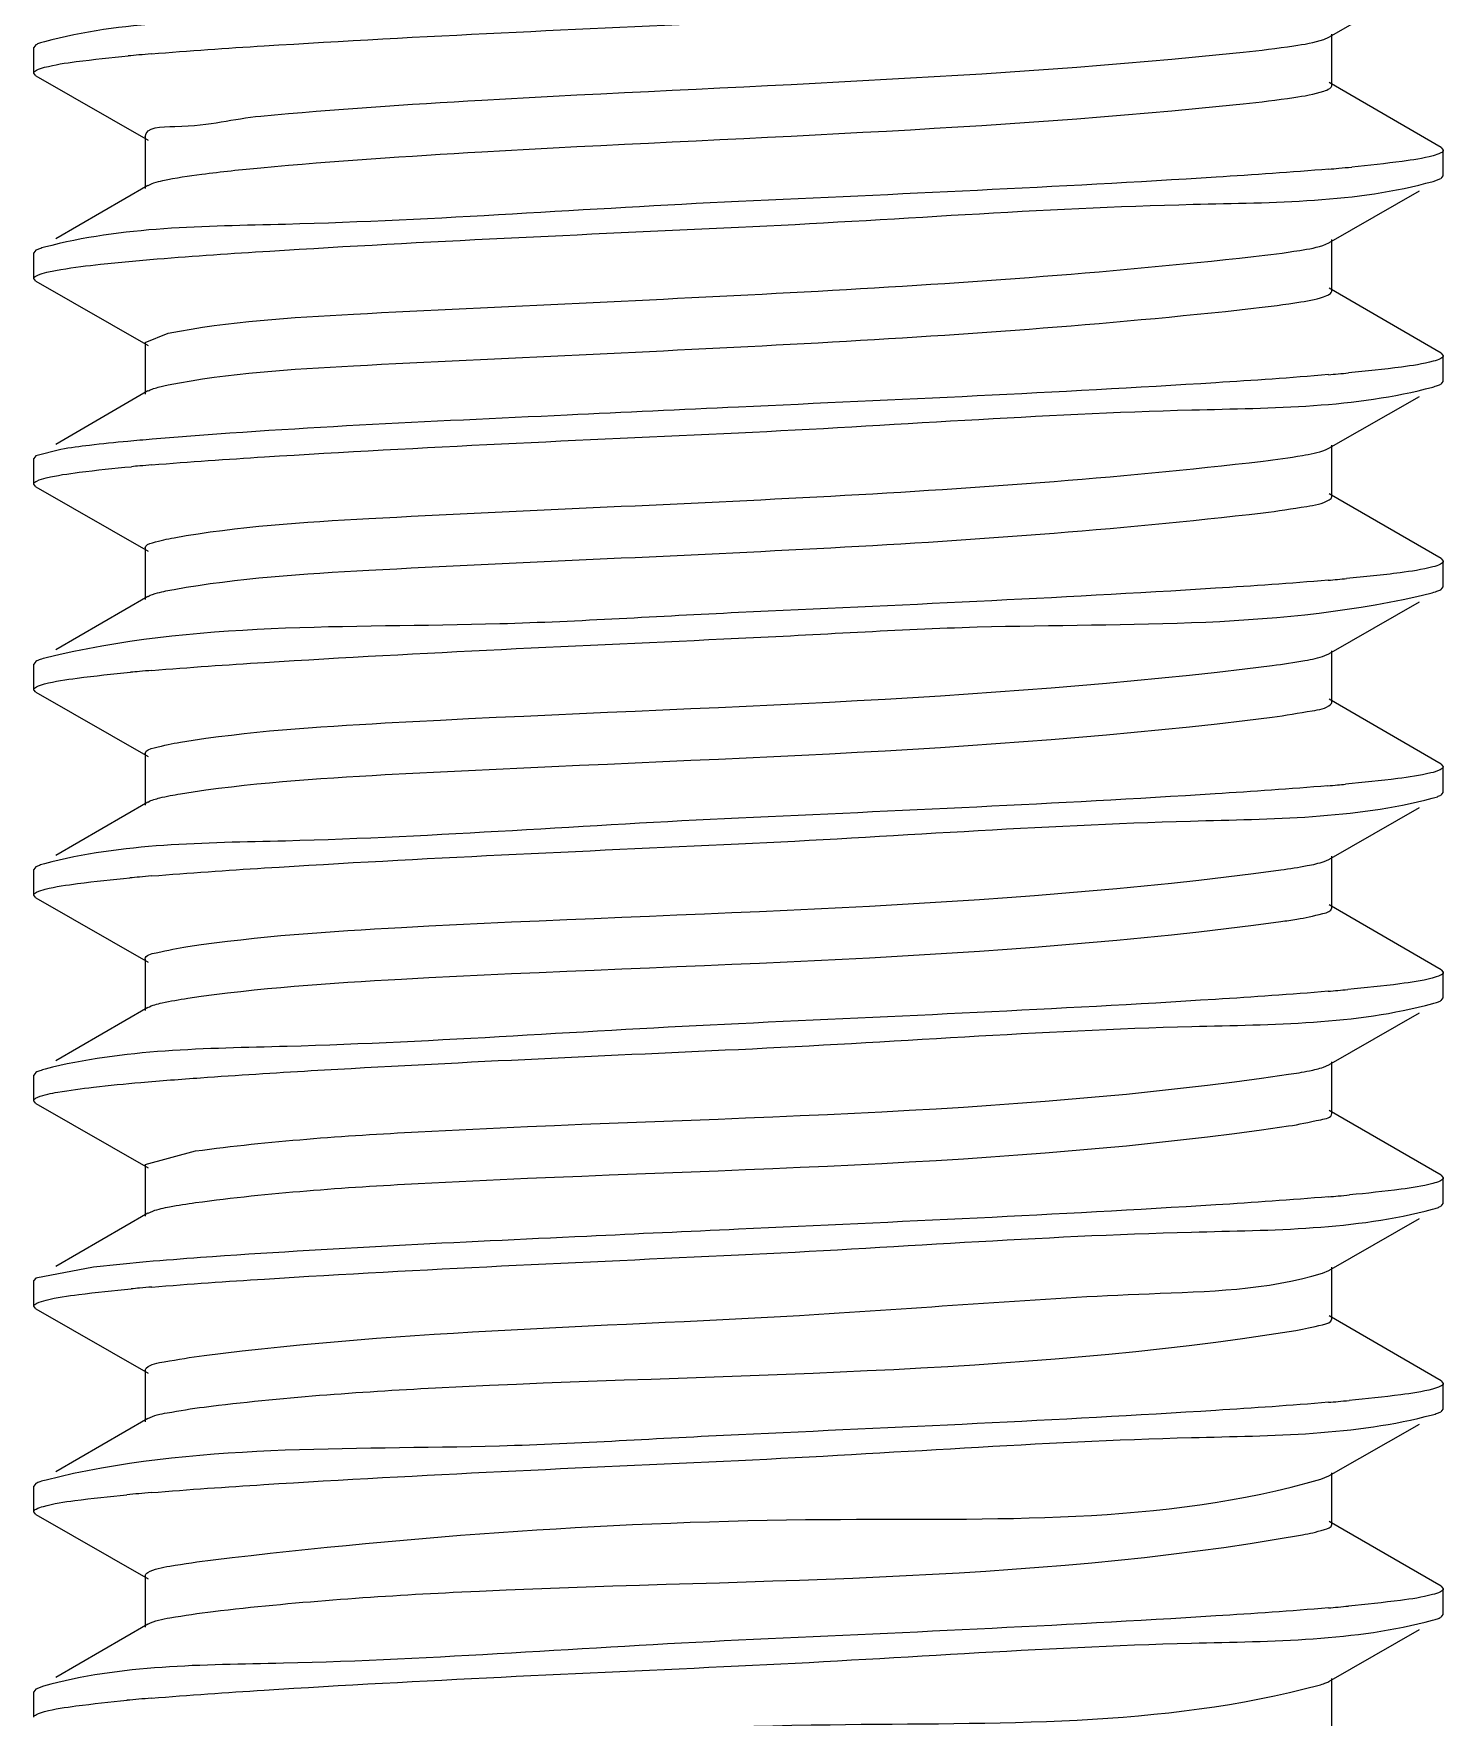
# Model space of a CAD drawing. Extents: x 1247970 to 1725648, y 860327 to 1277876.
# Drawn here: x 1322488.9 to 1322550, y 1199498.9 to 1199571.9 of the extents above; entities that cross this region are included whole.
import ezdxf

# ---------------------------------------------------------------- set-up
doc = ezdxf.new("R2010")
doc.units = 0
doc.header["$LTSCALE"] = 1000
doc.header["$MEASUREMENT"] = 0
doc.layers.get('0').update_dxf_attribs({"color": 254})
doc.layers.add('TK', color=4, linetype='Continuous')

# ---------------------------------------------------------------- blocks, each defined once
blk = doc.blocks.new('A$C7BF01818')
at = {"linetype": 'Continuous'}
for p, q in [((1881.298, 6082.251), (1885.217, 6084.501)), ((1881.074, 6082.156), (1881.297, 6082.251)), ((1881.416, 6080.148), (1881.416, 6082.388)), ((1825.266, 6081.924), (1825.168, 6081.81)), ((1825.168, 6080.699), (1825.168, 6081.81)), ((1825.268, 6080.584), (1825.168, 6080.699)), ((1825.268, 6080.584), (1830.123, 6077.797)), ((1886.154, 6077.47), (1881.3, 6080.283)), ((1830.004, 6077.934), (1830.004, 6075.694)), ((1886.154, 6077.47), (1886.252, 6077.356)), ((1886.252, 6076.245), (1886.252, 6077.356)), ((1830.12, 6075.829), (1826.129, 6073.515)), ((1885.817, 6076.005), (1886.151, 6076.13)), ((1886.152, 6076.13), (1886.252, 6076.245)), ((1881.298, 6073.343), (1885.217, 6075.593)), ((1881.416, 6071.24), (1881.416, 6073.48)), ((1825.266, 6073.016), (1825.168, 6072.902)), ((1825.168, 6071.791), (1825.168, 6072.902)), ((1881.165, 6073.281), (1881.297, 6073.343)), ((1825.268, 6071.676), (1825.168, 6071.791)), ((1825.265, 6071.903), (1825.348, 6071.944)), ((1825.268, 6071.676), (1830.123, 6068.889)), ((1886.154, 6068.562), (1881.3, 6071.375)), ((1830.004, 6069.026), (1830.994, 6069.42)), ((1830.004, 6069.026), (1830.004, 6066.786)), ((1886.154, 6068.562), (1886.252, 6068.449)), ((1886.252, 6067.336), (1886.252, 6068.448)), ((1830.12, 6066.921), (1826.129, 6064.607)), ((1830.562, 6067.081), (1830.994, 6067.18)), ((1886.152, 6067.222), (1886.252, 6067.337)), ((1881.298, 6064.435), (1885.217, 6066.685)), ((1825.266, 6064.108), (1825.168, 6063.994)), ((1825.168, 6062.882), (1825.168, 6063.994)), ((1826.344, 6064.388), (1825.266, 6064.108)), ((1881.146, 6064.366), (1881.298, 6064.435)), ((1881.416, 6062.332), (1881.416, 6064.571)), ((1825.268, 6062.768), (1825.168, 6062.883)), ((1825.268, 6062.768), (1830.123, 6059.981)), ((1886.154, 6059.654), (1881.3, 6062.467)), ((1830.004, 6060.117), (1830.004, 6057.878)), ((1886.154, 6059.654), (1886.252, 6059.54)), ((1886.252, 6058.428), (1886.252, 6059.54)), ((1886.152, 6058.314), (1886.252, 6058.428)), ((1830.12, 6058.013), (1826.129, 6055.699)), ((1881.298, 6055.527), (1885.217, 6057.777)), ((1825.266, 6055.199), (1825.168, 6055.086)), ((1881.123, 6055.449), (1881.297, 6055.527)), ((1881.416, 6053.424), (1881.416, 6055.663)), ((1825.168, 6053.974), (1825.168, 6055.086)), ((1825.268, 6053.859), (1825.168, 6053.974)), ((1825.268, 6053.859), (1830.123, 6051.073)), ((1886.154, 6050.745), (1881.3, 6053.559)), ((1881.368, 6053.337), (1881.404, 6053.381)), ((1881.404, 6053.381), (1881.416, 6053.424)), ((1830.004, 6051.209), (1830.004, 6048.97)), ((1886.154, 6050.745), (1886.252, 6050.631)), ((1886.252, 6049.52), (1886.252, 6050.632)), ((1886.152, 6049.405), (1886.252, 6049.52)), ((1830.12, 6049.105), (1826.129, 6046.791)), ((1881.298, 6046.619), (1885.217, 6048.869)), ((1881.094, 6046.531), (1881.297, 6046.619)), ((1881.416, 6044.516), (1881.416, 6046.755)), ((1825.266, 6046.291), (1825.168, 6046.177)), ((1825.168, 6045.066), (1825.168, 6046.178)), ((1825.268, 6044.951), (1825.168, 6045.066)), ((1825.268, 6044.951), (1830.123, 6042.165)), ((1886.154, 6041.837), (1881.3, 6044.651)), ((1830.004, 6042.301), (1830.004, 6040.062)), ((1886.154, 6041.837), (1886.252, 6041.724)), ((1886.252, 6040.612), (1886.252, 6041.724)), ((1886.152, 6040.497), (1886.252, 6040.612)), ((1830.12, 6040.197), (1826.129, 6037.883)), ((1881.298, 6037.711), (1885.217, 6039.961)), ((1881.058, 6037.611), (1881.297, 6037.711)), ((1881.416, 6035.607), (1881.416, 6037.847)), ((1825.266, 6037.383), (1825.168, 6037.27)), ((1825.168, 6036.158), (1825.168, 6037.27)), ((1825.268, 6036.043), (1825.168, 6036.158)), ((1825.268, 6036.043), (1830.123, 6033.257)), ((1886.154, 6032.929), (1881.3, 6035.742)), ((1830.004, 6033.393), (1832.183, 6033.981)), ((1830.004, 6033.393), (1830.004, 6031.153)), ((1886.154, 6032.929), (1886.252, 6032.816)), ((1886.252, 6031.704), (1886.252, 6032.815)), ((1830.12, 6031.288), (1826.129, 6028.975)), ((1830.122, 6031.288), (1830.331, 6031.379)), ((1886.152, 6031.589), (1886.252, 6031.704)), ((1881.298, 6028.803), (1885.217, 6031.053)), ((1827.757, 6028.949), (1825.266, 6028.475)), ((1830.045, 6029.174), (1827.757, 6028.949)), ((1881.416, 6026.699), (1881.416, 6028.939)), ((1825.266, 6028.475), (1825.168, 6028.361)), ((1825.168, 6027.25), (1825.168, 6028.361)), ((1881.011, 6028.688), (1881.296, 6028.803)), ((1825.268, 6027.135), (1825.168, 6027.251)), ((1825.268, 6027.135), (1830.123, 6024.349)), ((1886.154, 6024.021), (1881.3, 6026.834)), ((1830.004, 6024.485), (1830.048, 6024.568)), ((1830.004, 6024.485), (1830.004, 6022.245)), ((1886.154, 6024.021), (1886.252, 6023.907)), ((1886.252, 6022.796), (1886.252, 6023.907)), ((1830.12, 6022.38), (1826.129, 6020.067)), ((1886.152, 6022.681), (1886.252, 6022.796)), ((1881.298, 6019.895), (1885.217, 6022.145)), ((1825.266, 6019.567), (1825.168, 6019.454)), ((1825.168, 6018.342), (1825.168, 6019.453)), ((1880.951, 6019.761), (1881.296, 6019.895)), ((1881.416, 6017.791), (1881.416, 6020.031)), ((1825.268, 6018.227), (1825.168, 6018.341)), ((1825.268, 6018.227), (1830.123, 6015.441)), ((1886.154, 6015.113), (1881.3, 6017.926)), ((1830.004, 6015.577), (1830.004, 6013.337)), ((1886.154, 6015.113), (1886.252, 6014.999)), ((1886.252, 6013.888), (1886.252, 6014.999)), ((1886.152, 6013.773), (1886.252, 6013.888)), ((1830.12, 6013.472), (1826.129, 6011.159)), ((1881.298, 6010.987), (1885.217, 6013.237)), ((1825.591, 6010.782), (1825.267, 6010.659)), ((1881.416, 6008.883), (1881.416, 6011.123)), ((1825.266, 6010.659), (1825.168, 6010.545)), ((1825.168, 6009.434), (1825.168, 6010.545))]:
    blk.add_line(p, q, dxfattribs=at)
for centre, radius, start, end in [((1838.866, 5977.897), 103.989, 95.03968, 95.29872), ((1840.614, 5958.064), 123.899, 94.78918, 95.03953), ((1871.083, 6196.797), 120.693, 274.85076, 275.05584), ((1872.819, 6177.242), 101.061, 275.05277, 275.37632), ((1871.021, 6188.597), 121.404, 274.84366, 275.04197), ((1872.544, 6171.36), 104.1, 275.04085, 275.29377), ((1839.808, 5950.929), 114.295, 94.77175, 95.302), ((1839.15, 5956.922), 107.16, 95.02614, 95.21951), ((1840.695, 5939.31), 124.84, 94.78024, 95.02457), ((1870.971, 6180.265), 121.982, 274.83753, 275.03264), ((1872.368, 6164.411), 106.066, 275.03247, 275.24388), ((1839.063, 5948.984), 106.186, 95.03048, 95.2426), ((1840.666, 5930.75), 124.49, 94.78347, 95.02929), ((1870.937, 6171.758), 122.385, 274.8336, 275.02733), ((1872.271, 6156.59), 107.158, 275.02758, 275.2182), ((1839.023, 5940.518), 105.742, 95.03225, 95.25411), ((1840.658, 5921.926), 124.406, 94.78421, 95.03124), ((1875.693, 6069.996), 26.308, 277.67803, 279.22734), ((1870.996, 6162.164), 121.696, 274.8407, 275.03779), ((1872.468, 6145.481), 104.948, 275.03709, 275.27263), ((1871.041, 6152.749), 121.187, 274.84628, 275.04605), ((1872.624, 6134.85), 103.218, 275.0444, 275.31739), ((1844.756, 5855.9), 173.897, 94.07485, 94.85285), ((1839.125, 5921.568), 106.88, 95.02735, 95.22657), ((1840.689, 5903.746), 124.771, 94.78089, 95.02589), ((1871.028, 6143.982), 121.329, 274.84464, 275.04383), ((1872.583, 6126.392), 103.67, 275.04246, 275.30559), ((1838.743, 5916.9), 102.624, 95.04551, 95.33419), ((1840.58, 5896.113), 123.491, 94.79295, 95.04612), ((1871.018, 6135.19), 121.446, 274.8434, 275.04171), ((1872.542, 6117.938), 104.126, 275.04059, 275.29356), ((1838.767, 5907.728), 102.888, 95.04389, 95.32876), ((1840.6, 5886.968), 123.729, 94.78981, 95.04435)]:
    blk.add_arc(centre, radius, start, end, dxfattribs=at)
for points, knots in [([(1855.71, 6084.037), (1849.165, 6083.733), (1839.205, 6082.945), (1829.011, 6082.961), (1825.632, 6082.058)], [0, 0, 0, 0, 0.651973, 1, 1, 1, 1]), ([(1830.27, 6081.53), (1831.897, 6081.666), (1840.371, 6082.239), (1848.857, 6082.607), (1855.71, 6082.926)], [0, 0, 0, 0, 0.192175, 1, 1, 1, 1]), ([(1825.632, 6082.058), (1825.56, 6082.038), (1825.435, 6082.001), (1825.314, 6081.951), (1825.267, 6081.924)], [0, 0, 0, 0, 0.581329, 1, 1, 1, 1]), ([(1835.013, 6078.834), (1838.197, 6079.13), (1852.384, 6080.074), (1866.614, 6080.453), (1877.573, 6081.602)], [0, 0, 0, 0, 0.224944, 1, 1, 1, 1]), ([(1877.573, 6081.602), (1878.31, 6081.68), (1879.481, 6081.825), (1880.656, 6082.014), (1881.074, 6082.156)], [0, 0, 0, 0, 0.626838, 1, 1, 1, 1]), ([(1825.169, 6080.699), (1825.17, 6080.755), (1825.36, 6080.875), (1825.516, 6080.915), (1825.636, 6080.947)], [0, 0, 0, 0, 0.314611, 1, 1, 1, 1]), ([(1825.636, 6080.947), (1826.087, 6081.067), (1827.3, 6081.241), (1828.512, 6081.372), (1829.263, 6081.441)], [0, 0, 0, 0, 0.382732, 1, 1, 1, 1]), ([(1881.074, 6079.916), (1881.163, 6079.946), (1881.29, 6079.988), (1881.415, 6080.1), (1881.415, 6080.148)], [0, 0, 0, 0, 0.661655, 1, 1, 1, 1]), ([(1835.013, 6076.594), (1838.197, 6076.89), (1852.384, 6077.834), (1866.614, 6078.213), (1877.573, 6079.363)], [0, 0, 0, 0, 0.224944, 1, 1, 1, 1]), ([(1877.573, 6079.363), (1878.31, 6079.44), (1879.481, 6079.585), (1880.656, 6079.775), (1881.074, 6079.916)], [0, 0, 0, 0, 0.626838, 1, 1, 1, 1]), ([(1830.005, 6077.934), (1830.008, 6078.387), (1832.606, 6078.319), (1833.768, 6078.718), (1835.013, 6078.834)], [0, 0, 0, 0, 0.26609, 1, 1, 1, 1]), ([(1885.81, 6077.114), (1885.373, 6076.995), (1884.195, 6076.823), (1883.018, 6076.694), (1882.288, 6076.626)], [0, 0, 0, 0, 0.381615, 1, 1, 1, 1]), ([(1886.251, 6077.356), (1886.251, 6077.301), (1886.073, 6077.185), (1885.923, 6077.145), (1885.81, 6077.114)], [0, 0, 0, 0, 0.317116, 1, 1, 1, 1]), ([(1830.767, 6076.04), (1831.321, 6076.167), (1832.738, 6076.366), (1834.157, 6076.514), (1835.013, 6076.594)], [0, 0, 0, 0, 0.398007, 1, 1, 1, 1]), ([(1881.289, 6076.536), (1879.663, 6076.398), (1871.143, 6075.819), (1862.611, 6075.449), (1855.71, 6075.129)], [0, 0, 0, 0, 0.191047, 1, 1, 1, 1]), ([(1830.122, 6075.829), (1830.201, 6075.875), (1830.416, 6075.954), (1830.635, 6076.01), (1830.767, 6076.04)], [0, 0, 0, 0, 0.401873, 1, 1, 1, 1]), ([(1855.71, 6074.018), (1862.276, 6074.322), (1872.24, 6075.131), (1882.456, 6075.077), (1885.817, 6076.005)], [0, 0, 0, 0, 0.653437, 1, 1, 1, 1]), ([(1855.71, 6075.129), (1849.168, 6074.825), (1839.208, 6074.04), (1829.017, 6074.051), (1825.636, 6073.15)], [0, 0, 0, 0, 0.651783, 1, 1, 1, 1]), ([(1830.514, 6072.642), (1832.14, 6072.776), (1840.534, 6073.336), (1848.938, 6073.703), (1855.71, 6074.018)], [0, 0, 0, 0, 0.19403, 1, 1, 1, 1]), ([(1825.636, 6073.15), (1825.562, 6073.131), (1825.437, 6073.094), (1825.315, 6073.043), (1825.267, 6073.016)], [0, 0, 0, 0, 0.581732, 1, 1, 1, 1]), ([(1830.994, 6069.42), (1833.632, 6069.95), (1849.382, 6070.871), (1865.075, 6071.305), (1878.021, 6072.743)], [0, 0, 0, 0, 0.171199, 1, 1, 1, 1]), ([(1878.021, 6072.743), (1878.692, 6072.817), (1879.742, 6072.958), (1880.803, 6073.138), (1881.165, 6073.281)], [0, 0, 0, 0, 0.634288, 1, 1, 1, 1]), ([(1825.348, 6071.944), (1825.474, 6071.998), (1825.806, 6072.087), (1826.141, 6072.151), (1826.344, 6072.185)], [0, 0, 0, 0, 0.398175, 1, 1, 1, 1]), ([(1826.344, 6072.185), (1826.916, 6072.282), (1828.305, 6072.449), (1829.698, 6072.575), (1830.514, 6072.642)], [0, 0, 0, 0, 0.41491, 1, 1, 1, 1]), ([(1825.169, 6071.791), (1825.169, 6071.811), (1825.196, 6071.86), (1825.239, 6071.887), (1825.265, 6071.903)], [0, 0, 0, 0, 0.401264, 1, 1, 1, 1]), ([(1878.021, 6070.503), (1878.707, 6070.579), (1879.768, 6070.725), (1880.846, 6070.904), (1881.202, 6071.057)], [0, 0, 0, 0, 0.640465, 1, 1, 1, 1]), ([(1881.202, 6071.057), (1881.259, 6071.081), (1881.346, 6071.118), (1881.415, 6071.205), (1881.415, 6071.24)], [0, 0, 0, 0, 0.635685, 1, 1, 1, 1]), ([(1830.994, 6067.18), (1833.632, 6067.71), (1849.382, 6068.632), (1865.075, 6069.065), (1878.021, 6070.503)], [0, 0, 0, 0, 0.171199, 1, 1, 1, 1]), ([(1886.251, 6068.449), (1886.251, 6068.395), (1886.076, 6068.278), (1885.928, 6068.239), (1885.817, 6068.208)], [0, 0, 0, 0, 0.316995, 1, 1, 1, 1]), ([(1881.272, 6067.627), (1879.646, 6067.489), (1871.131, 6066.91), (1862.605, 6066.541), (1855.71, 6066.221)], [0, 0, 0, 0, 0.191242, 1, 1, 1, 1]), ([(1885.817, 6068.208), (1885.365, 6068.083), (1884.137, 6067.908), (1882.912, 6067.775), (1882.149, 6067.704)], [0, 0, 0, 0, 0.379496, 1, 1, 1, 1]), ([(1830.124, 6066.921), (1830.18, 6066.954), (1830.325, 6067.014), (1830.475, 6067.058), (1830.562, 6067.081)], [0, 0, 0, 0, 0.419284, 1, 1, 1, 1]), ([(1855.71, 6065.109), (1862.259, 6065.413), (1872.22, 6066.206), (1882.418, 6066.182), (1885.794, 6067.091)], [0, 0, 0, 0, 0.652225, 1, 1, 1, 1]), ([(1885.794, 6067.091), (1885.865, 6067.11), (1885.987, 6067.146), (1886.105, 6067.195), (1886.151, 6067.222)], [0, 0, 0, 0, 0.579834, 1, 1, 1, 1]), ([(1855.71, 6066.221), (1853.235, 6066.106), (1844.763, 6065.702), (1836.285, 6065.329), (1830.301, 6064.828)], [0, 0, 0, 0, 0.292049, 1, 1, 1, 1]), ([(1829.247, 6064.735), (1828.692, 6064.683), (1827.723, 6064.585), (1826.756, 6064.458), (1826.344, 6064.388)], [0, 0, 0, 0, 0.571577, 1, 1, 1, 1]), ([(1830.292, 6063.716), (1831.918, 6063.852), (1840.386, 6064.423), (1848.864, 6064.792), (1855.71, 6065.109)], [0, 0, 0, 0, 0.192343, 1, 1, 1, 1]), ([(1878.443, 6063.883), (1879.013, 6063.95), (1879.917, 6064.076), (1880.825, 6064.244), (1881.146, 6064.366)], [0, 0, 0, 0, 0.625976, 1, 1, 1, 1]), ([(1825.714, 6063.151), (1826.182, 6063.266), (1827.413, 6063.44), (1828.646, 6063.569), (1829.401, 6063.638)], [0, 0, 0, 0, 0.388331, 1, 1, 1, 1]), ([(1831.249, 6060.56), (1834.034, 6061.06), (1849.817, 6062.041), (1865.591, 6062.364), (1878.443, 6063.883)], [0, 0, 0, 0, 0.179435, 1, 1, 1, 1]), ([(1825.169, 6062.883), (1825.17, 6062.947), (1825.399, 6063.073), (1825.575, 6063.117), (1825.714, 6063.151)], [0, 0, 0, 0, 0.308578, 1, 1, 1, 1]), ([(1878.443, 6061.643), (1879.077, 6061.718), (1880.024, 6061.868), (1881.012, 6062.029), (1881.3, 6062.197)], [0, 0, 0, 0, 0.656758, 1, 1, 1, 1]), ([(1881.3, 6062.197), (1881.332, 6062.215), (1881.384, 6062.248), (1881.416, 6062.307), (1881.416, 6062.332)], [0, 0, 0, 0, 0.600354, 1, 1, 1, 1]), ([(1831.249, 6058.321), (1834.034, 6058.821), (1849.817, 6059.801), (1865.591, 6060.125), (1878.443, 6061.643)], [0, 0, 0, 0, 0.179435, 1, 1, 1, 1]), ([(1830.005, 6060.117), (1830.006, 6060.246), (1830.584, 6060.422), (1830.935, 6060.504), (1831.249, 6060.56)], [0, 0, 0, 0, 0.286648, 1, 1, 1, 1]), ([(1885.794, 6059.294), (1885.332, 6059.17), (1884.083, 6058.993), (1882.836, 6058.859), (1882.062, 6058.788)], [0, 0, 0, 0, 0.380872, 1, 1, 1, 1]), ([(1886.251, 6059.54), (1886.251, 6059.485), (1886.065, 6059.365), (1885.911, 6059.325), (1885.794, 6059.294)], [0, 0, 0, 0, 0.314773, 1, 1, 1, 1]), ([(1830.122, 6058.013), (1830.25, 6058.087), (1830.63, 6058.199), (1831.01, 6058.278), (1831.249, 6058.321)], [0, 0, 0, 0, 0.378303, 1, 1, 1, 1]), ([(1881.258, 6058.718), (1879.632, 6058.58), (1871.121, 6058.002), (1862.6, 6057.633), (1855.71, 6057.313)], [0, 0, 0, 0, 0.191362, 1, 1, 1, 1]), ([(1855.71, 6056.201), (1859.156, 6056.361), (1869.126, 6057.032), (1879.326, 6056.587), (1885.705, 6058.16)], [0, 0, 0, 0, 0.344291, 1, 1, 1, 1]), ([(1885.705, 6058.16), (1885.795, 6058.182), (1885.947, 6058.224), (1886.095, 6058.281), (1886.151, 6058.314)], [0, 0, 0, 0, 0.589088, 1, 1, 1, 1]), ([(1855.71, 6057.313), (1852.264, 6057.153), (1842.294, 6056.482), (1832.093, 6056.928), (1825.714, 6055.354)], [0, 0, 0, 0, 0.344317, 1, 1, 1, 1]), ([(1830.284, 6054.807), (1831.911, 6054.943), (1840.381, 6055.515), (1848.862, 6055.883), (1855.71, 6056.201)], [0, 0, 0, 0, 0.192294, 1, 1, 1, 1]), ([(1825.714, 6055.354), (1825.624, 6055.332), (1825.472, 6055.29), (1825.323, 6055.232), (1825.267, 6055.199)], [0, 0, 0, 0, 0.589845, 1, 1, 1, 1]), ([(1878.839, 6055.023), (1879.313, 6055.083), (1880.078, 6055.195), (1880.843, 6055.347), (1881.123, 6055.449)], [0, 0, 0, 0, 0.616349, 1, 1, 1, 1]), ([(1825.633, 6054.222), (1826.095, 6054.346), (1827.342, 6054.522), (1828.588, 6054.655), (1829.361, 6054.726)], [0, 0, 0, 0, 0.381478, 1, 1, 1, 1]), ([(1831.532, 6051.701), (1834.46, 6052.176), (1850.265, 6053.198), (1866.098, 6053.413), (1878.839, 6055.023)], [0, 0, 0, 0, 0.187643, 1, 1, 1, 1]), ([(1825.17, 6053.974), (1825.169, 6054.03), (1825.359, 6054.151), (1825.514, 6054.19), (1825.633, 6054.222)], [0, 0, 0, 0, 0.314331, 1, 1, 1, 1]), ([(1878.839, 6052.783), (1879.42, 6052.857), (1880.238, 6053.016), (1881.161, 6053.149), (1881.368, 6053.337)], [0, 0, 0, 0, 0.676491, 1, 1, 1, 1]), ([(1831.532, 6049.461), (1834.46, 6049.936), (1850.265, 6050.958), (1866.098, 6051.173), (1878.839, 6052.783)], [0, 0, 0, 0, 0.187643, 1, 1, 1, 1]), ([(1830.004, 6051.209), (1830.005, 6051.362), (1830.733, 6051.538), (1831.148, 6051.638), (1831.532, 6051.701)], [0, 0, 0, 0, 0.281595, 1, 1, 1, 1]), ([(1885.705, 6050.363), (1885.237, 6050.248), (1884.005, 6050.074), (1882.773, 6049.945), (1882.017, 6049.876)], [0, 0, 0, 0, 0.388379, 1, 1, 1, 1]), ([(1886.251, 6050.631), (1886.25, 6050.567), (1886.021, 6050.441), (1885.844, 6050.397), (1885.705, 6050.363)], [0, 0, 0, 0, 0.30846, 1, 1, 1, 1]), ([(1830.122, 6049.105), (1830.277, 6049.194), (1830.756, 6049.32), (1831.23, 6049.412), (1831.532, 6049.461)], [0, 0, 0, 0, 0.369207, 1, 1, 1, 1]), ([(1881.249, 6049.809), (1879.623, 6049.671), (1871.116, 6049.094), (1862.597, 6048.724), (1855.71, 6048.405)], [0, 0, 0, 0, 0.191421, 1, 1, 1, 1]), ([(1885.768, 6049.267), (1885.845, 6049.288), (1885.975, 6049.326), (1886.102, 6049.377), (1886.151, 6049.405)], [0, 0, 0, 0, 0.582717, 1, 1, 1, 1]), ([(1855.71, 6047.293), (1862.241, 6047.596), (1872.198, 6048.371), (1882.377, 6048.38), (1885.768, 6049.267)], [0, 0, 0, 0, 0.650951, 1, 1, 1, 1]), ([(1855.71, 6048.405), (1849.166, 6048.101), (1839.206, 6047.313), (1829.013, 6047.328), (1825.633, 6046.425)], [0, 0, 0, 0, 0.651888, 1, 1, 1, 1]), ([(1830.282, 6045.899), (1831.909, 6046.035), (1840.379, 6046.607), (1848.861, 6046.975), (1855.71, 6047.293)], [0, 0, 0, 0, 0.192268, 1, 1, 1, 1]), ([(1879.208, 6046.163), (1879.592, 6046.216), (1880.225, 6046.313), (1880.855, 6046.447), (1881.094, 6046.531)], [0, 0, 0, 0, 0.605116, 1, 1, 1, 1]), ([(1825.633, 6046.425), (1825.56, 6046.406), (1825.435, 6046.369), (1825.314, 6046.319), (1825.267, 6046.291)], [0, 0, 0, 0, 0.581451, 1, 1, 1, 1]), ([(1825.666, 6045.322), (1826.126, 6045.441), (1827.354, 6045.616), (1828.583, 6045.746), (1829.34, 6045.816)], [0, 0, 0, 0, 0.38471, 1, 1, 1, 1]), ([(1831.844, 6042.841), (1834.91, 6043.296), (1850.722, 6044.348), (1866.596, 6044.448), (1879.208, 6046.163)], [0, 0, 0, 0, 0.195825, 1, 1, 1, 1]), ([(1825.169, 6045.066), (1825.17, 6045.126), (1825.375, 6045.248), (1825.539, 6045.29), (1825.666, 6045.322)], [0, 0, 0, 0, 0.311947, 1, 1, 1, 1]), ([(1879.911, 6044.028), (1880.29, 6044.09), (1880.697, 6044.189), (1881.417, 6044.365), (1881.416, 6044.516)], [0, 0, 0, 0, 0.718202, 1, 1, 1, 1]), ([(1831.844, 6040.601), (1834.91, 6041.056), (1850.722, 6042.108), (1866.596, 6042.208), (1879.208, 6043.924)], [0, 0, 0, 0, 0.195825, 1, 1, 1, 1]), ([(1830.004, 6042.301), (1830.004, 6042.481), (1830.9, 6042.65), (1831.382, 6042.772), (1831.844, 6042.841)], [0, 0, 0, 0, 0.27765, 1, 1, 1, 1]), ([(1885.768, 6041.471), (1885.311, 6041.351), (1884.089, 6041.177), (1882.867, 6041.047), (1882.113, 6040.977)], [0, 0, 0, 0, 0.383838, 1, 1, 1, 1]), ([(1886.251, 6041.724), (1886.251, 6041.665), (1886.052, 6041.544), (1885.892, 6041.503), (1885.768, 6041.471)], [0, 0, 0, 0, 0.313077, 1, 1, 1, 1]), ([(1830.121, 6040.197), (1830.307, 6040.303), (1830.894, 6040.442), (1831.47, 6040.546), (1831.844, 6040.601)], [0, 0, 0, 0, 0.361428, 1, 1, 1, 1]), ([(1881.266, 6040.902), (1879.64, 6040.764), (1871.127, 6040.186), (1862.602, 6039.817), (1855.71, 6039.497)], [0, 0, 0, 0, 0.191291, 1, 1, 1, 1]), ([(1855.71, 6038.385), (1862.258, 6038.689), (1872.219, 6039.48), (1882.415, 6039.459), (1885.792, 6040.366)], [0, 0, 0, 0, 0.652174, 1, 1, 1, 1]), ([(1885.792, 6040.366), (1885.863, 6040.385), (1885.986, 6040.421), (1886.105, 6040.471), (1886.151, 6040.497)], [0, 0, 0, 0, 0.580013, 1, 1, 1, 1]), ([(1855.71, 6039.497), (1849.189, 6039.194), (1839.234, 6038.427), (1829.064, 6038.404), (1825.666, 6037.526)], [0, 0, 0, 0, 0.650301, 1, 1, 1, 1]), ([(1832.399, 6037.154), (1833.997, 6037.269), (1841.764, 6037.751), (1849.538, 6038.099), (1855.71, 6038.385)], [0, 0, 0, 0, 0.205961, 1, 1, 1, 1]), ([(1825.666, 6037.526), (1825.586, 6037.505), (1825.45, 6037.466), (1825.318, 6037.413), (1825.267, 6037.383)], [0, 0, 0, 0, 0.58498, 1, 1, 1, 1]), ([(1827.757, 6036.746), (1828.44, 6036.825), (1829.986, 6036.972), (1831.535, 6037.092), (1832.399, 6037.154)], [0, 0, 0, 0, 0.442468, 1, 1, 1, 1]), ([(1832.183, 6033.981), (1835.383, 6034.419), (1851.187, 6035.494), (1867.085, 6035.466), (1879.549, 6037.304)], [0, 0, 0, 0, 0.204023, 1, 1, 1, 1]), ([(1879.549, 6037.304), (1879.85, 6037.348), (1880.356, 6037.431), (1880.859, 6037.545), (1881.058, 6037.611)], [0, 0, 0, 0, 0.59192, 1, 1, 1, 1]), ([(1825.168, 6036.158), (1825.168, 6036.188), (1825.228, 6036.261), (1825.303, 6036.293), (1825.352, 6036.313)], [0, 0, 0, 0, 0.362624, 1, 1, 1, 1]), ([(1825.352, 6036.313), (1825.625, 6036.429), (1826.438, 6036.574), (1827.242, 6036.687), (1827.757, 6036.746)], [0, 0, 0, 0, 0.363822, 1, 1, 1, 1]), ([(1879.549, 6035.064), (1880.018, 6035.133), (1880.506, 6035.257), (1881.416, 6035.426), (1881.416, 6035.607)], [0, 0, 0, 0, 0.722639, 1, 1, 1, 1]), ([(1832.183, 6031.741), (1835.383, 6032.179), (1851.187, 6033.255), (1867.085, 6033.226), (1879.549, 6035.064)], [0, 0, 0, 0, 0.204023, 1, 1, 1, 1]), ([(1885.792, 6032.569), (1885.344, 6032.449), (1884.139, 6032.275), (1882.935, 6032.145), (1882.19, 6032.076)], [0, 0, 0, 0, 0.382343, 1, 1, 1, 1]), ([(1886.251, 6032.816), (1886.251, 6032.759), (1886.064, 6032.64), (1885.91, 6032.601), (1885.792, 6032.569)], [0, 0, 0, 0, 0.315296, 1, 1, 1, 1]), ([(1881.279, 6031.995), (1879.653, 6031.857), (1871.136, 6031.278), (1862.607, 6030.909), (1855.71, 6030.588)], [0, 0, 0, 0, 0.191188, 1, 1, 1, 1]), ([(1830.331, 6031.379), (1830.567, 6031.461), (1831.185, 6031.594), (1831.807, 6031.69), (1832.183, 6031.741)], [0, 0, 0, 0, 0.397011, 1, 1, 1, 1]), ([(1855.71, 6029.477), (1862.255, 6029.781), (1872.215, 6030.569), (1882.408, 6030.553), (1885.788, 6031.456)], [0, 0, 0, 0, 0.651955, 1, 1, 1, 1]), ([(1885.788, 6031.456), (1885.86, 6031.476), (1885.984, 6031.513), (1886.104, 6031.562), (1886.151, 6031.589)], [0, 0, 0, 0, 0.580512, 1, 1, 1, 1]), ([(1855.71, 6030.588), (1853.518, 6030.487), (1845.746, 6030.121), (1837.972, 6029.758), (1832.399, 6029.357)], [0, 0, 0, 0, 0.281988, 1, 1, 1, 1]), ([(1830.29, 6028.083), (1831.917, 6028.219), (1840.384, 6028.791), (1848.863, 6029.159), (1855.71, 6029.477)], [0, 0, 0, 0, 0.192326, 1, 1, 1, 1]), ([(1832.55, 6025.121), (1841.378, 6026.244), (1855.133, 6026.429), (1871.181, 6027.822), (1878.606, 6027.935), (1881.011, 6028.688)], [0, 0, 0, 0, 0.549304, 0.844444, 1, 1, 1, 1]), ([(1825.17, 6027.251), (1825.17, 6027.314), (1825.393, 6027.439), (1825.566, 6027.482), (1825.702, 6027.516)], [0, 0, 0, 0, 0.309743, 1, 1, 1, 1]), ([(1825.702, 6027.516), (1826.168, 6027.632), (1827.4, 6027.806), (1828.632, 6027.935), (1829.388, 6028.004)], [0, 0, 0, 0, 0.387423, 1, 1, 1, 1]), ([(1832.55, 6022.882), (1835.878, 6023.305), (1851.656, 6024.4), (1867.566, 6024.223), (1879.863, 6026.204)], [0, 0, 0, 0, 0.212187, 1, 1, 1, 1]), ([(1879.863, 6026.204), (1880.254, 6026.267), (1880.674, 6026.369), (1881.415, 6026.545), (1881.416, 6026.699)], [0, 0, 0, 0, 0.718771, 1, 1, 1, 1]), ([(1830.048, 6024.568), (1830.248, 6024.757), (1831.167, 6024.888), (1831.973, 6025.048), (1832.55, 6025.121)], [0, 0, 0, 0, 0.32168, 1, 1, 1, 1]), ([(1886.251, 6023.907), (1886.251, 6023.851), (1886.062, 6023.732), (1885.906, 6023.692), (1885.788, 6023.66)], [0, 0, 0, 0, 0.314882, 1, 1, 1, 1]), ([(1881.275, 6023.087), (1879.649, 6022.949), (1871.133, 6022.37), (1862.606, 6022), (1855.71, 6021.68)], [0, 0, 0, 0, 0.191214, 1, 1, 1, 1]), ([(1885.788, 6023.66), (1885.337, 6023.54), (1884.128, 6023.366), (1882.918, 6023.235), (1882.17, 6023.166)], [0, 0, 0, 0, 0.382556, 1, 1, 1, 1]), ([(1830.121, 6022.38), (1830.371, 6022.525), (1831.207, 6022.681), (1832.015, 6022.814), (1832.55, 6022.882)], [0, 0, 0, 0, 0.348853, 1, 1, 1, 1]), ([(1855.71, 6020.569), (1862.253, 6020.873), (1872.213, 6021.659), (1882.404, 6021.647), (1885.785, 6022.548)], [0, 0, 0, 0, 0.65182, 1, 1, 1, 1]), ([(1885.785, 6022.548), (1885.858, 6022.567), (1885.983, 6022.604), (1886.104, 6022.654), (1886.151, 6022.681)], [0, 0, 0, 0, 0.58079, 1, 1, 1, 1]), ([(1855.71, 6021.68), (1852.258, 6021.52), (1842.286, 6020.845), (1832.076, 6021.309), (1825.702, 6019.719)], [0, 0, 0, 0, 0.344685, 1, 1, 1, 1]), ([(1830.261, 6019.173), (1831.888, 6019.309), (1840.365, 6019.882), (1848.854, 6020.251), (1855.71, 6020.569)], [0, 0, 0, 0, 0.192101, 1, 1, 1, 1]), ([(1825.702, 6019.719), (1825.614, 6019.697), (1825.466, 6019.656), (1825.322, 6019.599), (1825.267, 6019.567)], [0, 0, 0, 0, 0.588674, 1, 1, 1, 1]), ([(1832.943, 6016.262), (1841.738, 6017.306), (1857.656, 6018.461), (1874.051, 6017.746), (1880.951, 6019.761)], [0, 0, 0, 0, 0.55199, 1, 1, 1, 1]), ([(1825.591, 6018.578), (1826.035, 6018.702), (1827.244, 6018.877), (1828.451, 6019.009), (1829.203, 6019.079)], [0, 0, 0, 0, 0.378939, 1, 1, 1, 1]), ([(1825.17, 6018.341), (1825.169, 6018.394), (1825.338, 6018.51), (1825.483, 6018.548), (1825.591, 6018.578)], [0, 0, 0, 0, 0.318428, 1, 1, 1, 1]), ([(1832.943, 6014.022), (1836.396, 6014.432), (1852.131, 6015.548), (1868.042, 6015.191), (1880.149, 6017.344)], [0, 0, 0, 0, 0.220403, 1, 1, 1, 1]), ([(1880.149, 6017.344), (1880.468, 6017.401), (1880.825, 6017.485), (1881.415, 6017.661), (1881.416, 6017.791)], [0, 0, 0, 0, 0.713826, 1, 1, 1, 1]), ([(1830.113, 6015.708), (1830.396, 6015.877), (1831.377, 6016.036), (1832.314, 6016.187), (1832.943, 6016.262)], [0, 0, 0, 0, 0.341742, 1, 1, 1, 1]), ([(1830.005, 6015.577), (1830.005, 6015.601), (1830.034, 6015.657), (1830.083, 6015.69), (1830.113, 6015.708)], [0, 0, 0, 0, 0.403041, 1, 1, 1, 1]), ([(1885.785, 6014.751), (1885.333, 6014.63), (1884.117, 6014.456), (1882.901, 6014.326), (1882.149, 6014.256)], [0, 0, 0, 0, 0.382576, 1, 1, 1, 1]), ([(1886.251, 6014.999), (1886.251, 6014.943), (1886.06, 6014.823), (1885.905, 6014.783), (1885.785, 6014.751)], [0, 0, 0, 0, 0.31465, 1, 1, 1, 1]), ([(1830.12, 6013.472), (1830.406, 6013.638), (1831.382, 6013.799), (1832.317, 6013.947), (1832.943, 6014.022)], [0, 0, 0, 0, 0.343699, 1, 1, 1, 1]), ([(1881.272, 6014.178), (1879.646, 6014.04), (1871.131, 6013.462), (1862.605, 6013.092), (1855.71, 6012.772)], [0, 0, 0, 0, 0.191243, 1, 1, 1, 1]), ([(1855.71, 6011.661), (1862.254, 6011.965), (1872.213, 6012.751), (1882.405, 6012.738), (1885.786, 6013.64)], [0, 0, 0, 0, 0.651849, 1, 1, 1, 1]), ([(1885.786, 6013.64), (1885.858, 6013.659), (1885.983, 6013.696), (1886.104, 6013.746), (1886.151, 6013.773)], [0, 0, 0, 0, 0.580745, 1, 1, 1, 1]), ([(1855.71, 6012.772), (1849.134, 6012.467), (1839.17, 6011.649), (1828.944, 6011.72), (1825.591, 6010.782)], [0, 0, 0, 0, 0.654113, 1, 1, 1, 1]), ([(1830.269, 6010.265), (1831.895, 6010.401), (1840.37, 6010.974), (1848.856, 6011.343), (1855.71, 6011.661)], [0, 0, 0, 0, 0.19211, 1, 1, 1, 1]), ([(1833.363, 6007.402), (1842.101, 6008.377), (1857.868, 6009.494), (1874.029, 6008.986), (1880.869, 6010.83)], [0, 0, 0, 0, 0.553766, 1, 1, 1, 1]), ([(1880.869, 6010.83), (1880.954, 6010.853), (1881.1, 6010.896), (1881.241, 6010.955), (1881.296, 6010.987)], [0, 0, 0, 0, 0.579337, 1, 1, 1, 1]), ([(1825.638, 6009.683), (1826.084, 6009.801), (1827.279, 6009.974), (1828.473, 6010.103), (1829.212, 6010.172)], [0, 0, 0, 0, 0.383463, 1, 1, 1, 1]), ([(1825.169, 6009.434), (1825.169, 6009.491), (1825.361, 6009.611), (1825.518, 6009.651), (1825.638, 6009.683)], [0, 0, 0, 0, 0.314426, 1, 1, 1, 1])]:
    blk.add_open_spline(points, degree=3, knots=knots, dxfattribs=at)

msp = doc.modelspace()

# ---------------------------------------------------------------- block references
at = {"layer": 'TK'}
msp.add_blockref('A$C7BF01818', (1320663.701, 1193489.485), dxfattribs=at)

doc.saveas('drawing.dxf')
